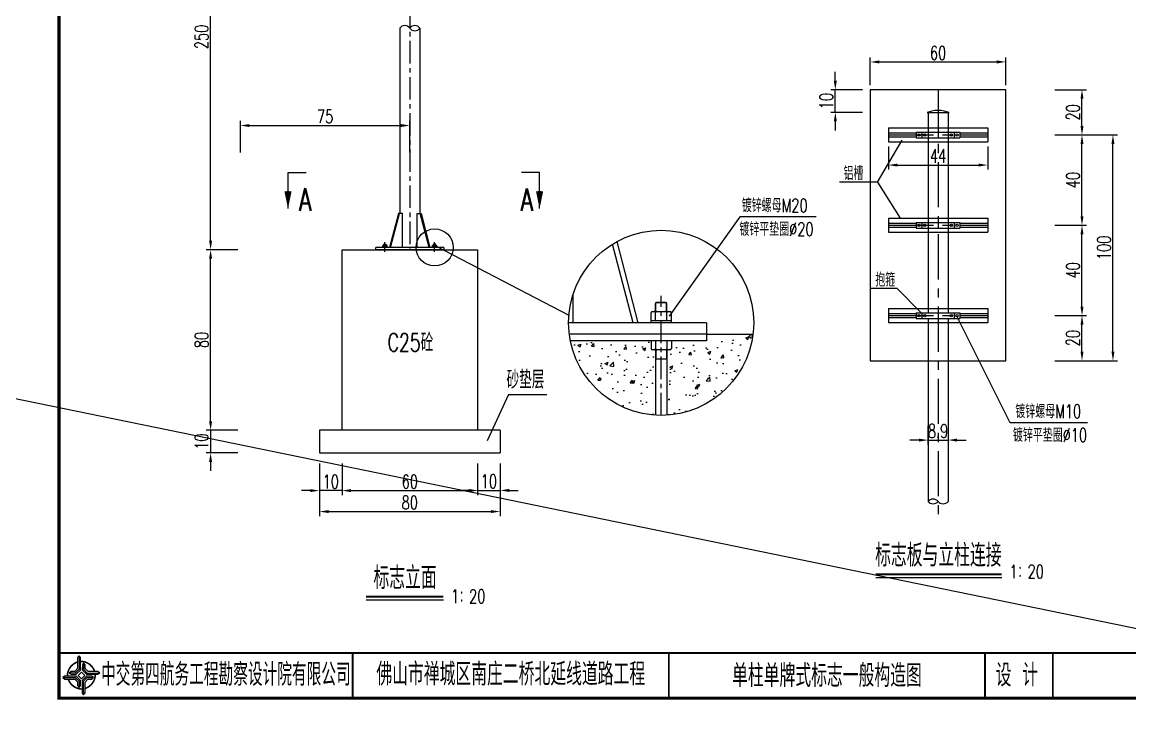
# Model space of a CAD drawing. Extents: x 3598 to 6562, y -9591 to -7828.
# Drawn here: x 5050.4 to 5295.6, y -8688.2 to -8534.6 of the extents above; entities that cross this region are included whole.
import ezdxf
from ezdxf.enums import TextEntityAlignment as Align

# ---------------------------------------------------------------- set-up
doc = ezdxf.new("R2010")
doc.units = 0
doc.header["$LTSCALE"] = 2
doc.header["$PDMODE"] = 32
doc.header["$PDSIZE"] = 0.3
doc.linetypes.add('CENTERX2', pattern=[4, 2.5, -0.5, 0.5, -0.5])
doc.layers.get('0').update_dxf_attribs({"linetype": 'CONTINUOUS'})
doc.layers.get('DEFPOINTS').update_dxf_attribs({"linetype": 'CONTINUOUS'})
for name, color, linetype in [('中线', 2, 'CENTERX2'), ('图框', 7, 'CONTINUOUS'), ('尺寸', 2, 'CONTINUOUS'), ('尺寸标注', 4, 'CONTINUOUS'), ('文字字符', 7, 'CONTINUOUS'), ('文字符号', 2, 'CONTINUOUS'), ('结构1', 1, 'CONTINUOUS'), ('结构2', 7, 'CONTINUOUS'), ('结构3', 1, 'CONTINUOUS')]:
    doc.layers.add(name, color=color, linetype=linetype)
doc.styles.get("Standard").update_dxf_attribs({"font": 'simplex1.shx', "width": 0.7, "bigfont": 'hztxt.shx'})
doc.dimstyles.new('1：20', dxfattribs={"dimtxt": 3, "dimasz": 2, "dimexe": 1, "dimexo": 1, "dimgap": 0.5, "dimtad": 1, "dimlfac": 2, "dimrnd": 0.0095, "dimdsep": 46, "dimtxsty": 'Standard', "dimcen": 0.09, "dimadec": 0, "dimazin": 0, "dimtfac": 1, "dimtix": 1, "dimtmove": 2, "dimatfit": 3, "dimfxl": 0, "dimtolj": 1, "dimtzin": 0, "dimarcsym": 0})
doc.dimstyles.new('比例1：200', dxfattribs={"dimtxt": 3, "dimasz": 2, "dimexe": 1, "dimexo": 1, "dimgap": 0.5, "dimtad": 1, "dimlfac": 2, "dimzin": 13, "dimdsep": 46, "dimtxsty": 'Standard', "dimcen": -0.09, "dimclrd": 256, "dimclre": 256, "dimclrt": 256, "dimaunit": 1, "dimadec": 0, "dimazin": 0, "dimtfac": 0.0005, "dimtix": 1, "dimtmove": 2, "dimatfit": 3, "dimfxl": 0, "dimtolj": 1, "dimtzin": 13, "dimarcsym": 0})

# ---------------------------------------------------------------- blocks, each defined once
blk = doc.blocks.new('series')
at = {"width": 0.75}
for tag, height, p in [('页码', 4, (-35, -19)), ('图名', 5, (-220, -282)), ('图号', 5, (-20, -282))]:
    blk.add_attdef(tag, text='', height=height, dxfattribs=at).set_placement(p, align=Align.MIDDLE_CENTER)
blk = doc.blocks.new('tb')
at = {"lineweight": -3}
h = blk.add_hatch(color=256, dxfattribs=at)
h.paths.add_polyline_path([(-1.23, -0.13), (-3.78, -0.14), (-4.14, -0.41), (-1.4, -0.44), (-0.56, -1.24), (-0.54, -2.62), (-0.27, -2.2), (-0.26, -1.06)])
h.paths.add_polyline_path([(0.13, -1.08), (0.14, -3.86), (0.41, -4.26), (0.44, -1.24), (1.25, -0.43), (2.66, -0.43), (2.26, -0.16), (1.07, -0.15)])
h.paths.add_polyline_path([(1.08, 0.3), (3.62, 0.3), (4.02, 0.56), (1.25, 0.57), (0.43, 1.39), (0.43, 2.8), (0.16, 2.41), (0.15, 1.24)])
h.paths.add_polyline_path([(-0.28, 1.21), (-0.28, 3.99), (-0.56, 4.39), (-0.57, 1.41), (-1.38, 0.6), (-2.74, 0.56), (-2.33, 0.3), (-1.2, 0.29)])
for p, q in [((-0.56, 4.39), (-0.57, 1.41)), ((0.43, 2.8), (0.43, 1.39)), ((-1.38, 0.6), (-2.74, 0.56)), ((-0.57, 1.41), (-1.38, 0.6)), ((0.43, 1.39), (1.25, 0.57)), ((1.25, 0.57), (4.02, 0.56)), ((-4.14, -0.41), (-1.4, -0.44)), ((-1.4, -0.44), (-0.56, -1.24)), ((-0.56, -1.24), (-0.54, -2.62)), ((0.41, -4.26), (0.44, -1.24)), ((0.44, -1.24), (1.25, -0.43)), ((1.25, -0.43), (2.66, -0.43))]:
    blk.add_line(p, q, dxfattribs=at)
at = {"lineweight": -3, "const_width": 0.35, "flags": 128}
for points in [[(-0.9, 3.02, 0.324167), (-3.16, -0.14)], [(2.88, 0.92, 0.324403), (-0.24, 3.15)], [(0.75, -2.86, 0.325418), (3.02, 0.26)], [(-2.98, -0.76, 0.322976), (0.14, -2.98)]]:
    blk.add_lwpolyline(points, format="xyb", dxfattribs=at)
at = {"lineweight": -3, "flags": 128}
for points in [[(-0.9, 3.99), (-0.9, 1.58), (-1.53, 0.91), (-2.34, 0.91), (-2.74, 0.56), (-2.33, 0.3), (-1.2, 0.29), (-0.28, 1.21), (-0.28, 3.99), (-0.56, 4.39)], [(3.62, 0.92), (1.43, 0.92), (0.77, 1.54), (0.77, 2.38), (0.43, 2.8), (0.16, 2.41), (0.15, 1.24), (1.08, 0.3), (3.62, 0.3), (4.02, 0.56)], [(-0.04, 0.77), (0.68, 0.04), (-0.04, -0.69), (-0.77, 0.05)], [(-3.73, -0.76), (-1.54, -0.76), (-0.89, -1.39), (-0.89, -2.21), (-0.54, -2.62), (-0.27, -2.2), (-0.26, -1.06), (-1.23, -0.13), (-3.78, -0.14), (-4.14, -0.41)], [(0.75, -3.85), (0.75, -1.43), (1.4, -0.78), (2.26, -0.78), (2.66, -0.43), (2.26, -0.16), (1.07, -0.15), (0.13, -1.08), (0.14, -3.86), (0.41, -4.26)]]:
    blk.add_lwpolyline(points, close=True, dxfattribs=at)
blk = doc.blocks.new('*D226')
at = {"layer": 'DEFPOINTS', "color": 0, "linetype": 'Continuous'}
for p in [(5092.07, -8585), (5121.18, -8585), (5121.18, -8625)]:
    blk.add_point(p, dxfattribs=at)
at = {"layer": '尺寸标注', "linetype": 'Continuous', "lineweight": -2}
for p, q in [((5098.07, -8585), (5091.07, -8585)), ((5092.07, -8623), (5092.07, -8587)), ((5098.07, -8625), (5091.07, -8625))]:
    blk.add_line(p, q, dxfattribs=at)
at = {"layer": '尺寸标注', "linetype": 'Continuous'}
for points in [[(5091.74, -8587), (5092.41, -8587), (5092.07, -8585)], [(5091.74, -8623), (5092.41, -8623), (5092.07, -8625)]]:
    blk.add_solid(points, dxfattribs=at)
at = {"layer": '尺寸标注', "linetype": 'Continuous', "insert": (5090.07, -8605), "char_height": 3, "attachment_point": 5, "rotation": 90}
blk.add_mtext('\\A1;80', dxfattribs=at)
blk = doc.blocks.new('*D227')
at = {"layer": 'DEFPOINTS', "color": 0, "linetype": 'Continuous'}
for p in [(5092.07, -8490.77), (5136.18, -8490.77), (5121.18, -8585)]:
    blk.add_point(p, dxfattribs=at)
at = {"layer": '尺寸标注', "linetype": 'Continuous', "lineweight": -2}
for p, q in [((5098.07, -8490.77), (5091.07, -8490.77)), ((5092.07, -8583), (5092.07, -8492.77)), ((5098.07, -8585), (5091.07, -8585))]:
    blk.add_line(p, q, dxfattribs=at)
at = {"layer": '尺寸标注', "linetype": 'Continuous'}
for points in [[(5091.74, -8492.77), (5092.41, -8492.77), (5092.07, -8490.77)], [(5091.74, -8583), (5092.41, -8583), (5092.07, -8585)]]:
    blk.add_solid(points, dxfattribs=at)
at = {"layer": '尺寸标注', "linetype": 'Continuous', "insert": (5090.07, -8537.88), "char_height": 3, "attachment_point": 5, "rotation": 90}
blk.add_mtext('\\A1;250', dxfattribs=at)
blk = doc.blocks.new('*D229')
at = {"layer": 'DEFPOINTS', "color": 0, "linetype": 'Continuous'}
for p in [(5136.18, -8557.5), (5098.68, -8570), (5136.18, -8570)]:
    blk.add_point(p, dxfattribs=at)
at = {"layer": '尺寸标注', "linetype": 'Continuous', "lineweight": -2}
for p, q in [((5098.68, -8563.5), (5098.68, -8556.5)), ((5100.68, -8557.5), (5134.18, -8557.5)), ((5136.18, -8563.5), (5136.18, -8556.5))]:
    blk.add_line(p, q, dxfattribs=at)
at = {"layer": '尺寸标注', "linetype": 'Continuous'}
for points in [[(5100.68, -8557.17), (5100.68, -8557.84), (5098.68, -8557.5)], [(5134.18, -8557.17), (5134.18, -8557.84), (5136.18, -8557.5)]]:
    blk.add_solid(points, dxfattribs=at)
at = {"layer": '尺寸标注', "linetype": 'Continuous', "insert": (5117.43, -8555.5), "char_height": 3, "attachment_point": 5}
blk.add_mtext('\\A1;75', dxfattribs=at)
blk = doc.blocks.new('*D230')
at = {"layer": 'DEFPOINTS', "color": 0, "linetype": 'Continuous'}
for p in [(5230.38, -8549.59), (5253.13, -8549.59), (5253.13, -8554.59)]:
    blk.add_point(p, dxfattribs=at)
at = {"layer": '尺寸标注', "linetype": 'Continuous', "lineweight": -2}
for p, q in [((5230.38, -8547.59), (5230.38, -8545.59)), ((5236.38, -8549.59), (5229.38, -8549.59)), ((5230.38, -8554.59), (5230.38, -8549.59)), ((5236.38, -8554.59), (5229.38, -8554.59)), ((5230.38, -8556.59), (5230.38, -8558.59))]:
    blk.add_line(p, q, dxfattribs=at)
at = {"layer": '尺寸标注', "linetype": 'Continuous'}
for points in [[(5230.05, -8547.59), (5230.72, -8547.59), (5230.38, -8549.59)], [(5230.05, -8556.59), (5230.72, -8556.59), (5230.38, -8554.59)]]:
    blk.add_solid(points, dxfattribs=at)
at = {"layer": '尺寸标注', "linetype": 'Continuous', "insert": (5228.38, -8552.09), "char_height": 3, "attachment_point": 5, "rotation": 90}
blk.add_mtext('\\A1;10', dxfattribs=at)
blk = doc.blocks.new('*D231')
at = {"layer": 'DEFPOINTS', "color": 0, "linetype": 'Continuous'}
for p in [(5253.13, -8599.59), (5284.99, -8599.59), (5253.13, -8609.59)]:
    blk.add_point(p, dxfattribs=at)
at = {"layer": '尺寸标注', "linetype": 'Continuous', "lineweight": -2}
for p, q in [((5278.99, -8599.59), (5285.99, -8599.59)), ((5284.99, -8607.59), (5284.99, -8601.59)), ((5278.99, -8609.59), (5285.99, -8609.59))]:
    blk.add_line(p, q, dxfattribs=at)
at = {"layer": '尺寸标注', "linetype": 'Continuous'}
for points in [[(5284.66, -8601.59), (5285.33, -8601.59), (5284.99, -8599.59)], [(5284.66, -8607.59), (5285.33, -8607.59), (5284.99, -8609.59)]]:
    blk.add_solid(points, dxfattribs=at)
at = {"layer": '尺寸标注', "linetype": 'Continuous', "insert": (5282.99, -8604.59), "char_height": 3, "attachment_point": 5, "rotation": 90}
blk.add_mtext('\\A1;20', dxfattribs=at)
blk = doc.blocks.new('*D232')
at = {"layer": 'DEFPOINTS', "color": 0, "linetype": 'Continuous'}
for p in [(5253.13, -8579.59), (5284.99, -8579.59), (5253.13, -8599.59)]:
    blk.add_point(p, dxfattribs=at)
at = {"layer": '尺寸标注', "linetype": 'Continuous', "lineweight": -2}
for p, q in [((5278.99, -8579.59), (5285.99, -8579.59)), ((5284.99, -8597.59), (5284.99, -8581.59)), ((5278.99, -8599.59), (5285.99, -8599.59))]:
    blk.add_line(p, q, dxfattribs=at)
at = {"layer": '尺寸标注', "linetype": 'Continuous'}
for points in [[(5284.66, -8581.59), (5285.33, -8581.59), (5284.99, -8579.59)], [(5284.66, -8597.59), (5285.33, -8597.59), (5284.99, -8599.59)]]:
    blk.add_solid(points, dxfattribs=at)
at = {"layer": '尺寸标注', "linetype": 'Continuous', "insert": (5282.99, -8589.59), "char_height": 3, "attachment_point": 5, "rotation": 90}
blk.add_mtext('\\A1;40', dxfattribs=at)
blk = doc.blocks.new('*D233')
at = {"layer": 'DEFPOINTS', "color": 0, "linetype": 'Continuous'}
for p in [(5253.13, -8559.59), (5284.99, -8559.59), (5253.13, -8579.59)]:
    blk.add_point(p, dxfattribs=at)
at = {"layer": '尺寸标注', "linetype": 'Continuous', "lineweight": -2}
for p, q in [((5278.99, -8559.59), (5285.99, -8559.59)), ((5284.99, -8577.59), (5284.99, -8561.59)), ((5278.99, -8579.59), (5285.99, -8579.59))]:
    blk.add_line(p, q, dxfattribs=at)
at = {"layer": '尺寸标注', "linetype": 'Continuous'}
for points in [[(5284.66, -8561.59), (5285.33, -8561.59), (5284.99, -8559.59)], [(5284.66, -8577.59), (5285.33, -8577.59), (5284.99, -8579.59)]]:
    blk.add_solid(points, dxfattribs=at)
at = {"layer": '尺寸标注', "linetype": 'Continuous', "insert": (5282.99, -8569.59), "char_height": 3, "attachment_point": 5, "rotation": 90}
blk.add_mtext('\\A1;40', dxfattribs=at)
blk = doc.blocks.new('*D234')
at = {"layer": 'DEFPOINTS', "color": 0, "linetype": 'Continuous'}
for p in [(5282.49, -8559.59), (5291.85, -8559.59), (5282.49, -8609.59)]:
    blk.add_point(p, dxfattribs=at)
at = {"layer": '尺寸标注', "linetype": 'Continuous', "lineweight": -2}
for p, q in [((5285.85, -8559.59), (5292.85, -8559.59)), ((5291.85, -8607.59), (5291.85, -8561.59)), ((5285.85, -8609.59), (5292.85, -8609.59))]:
    blk.add_line(p, q, dxfattribs=at)
at = {"layer": '尺寸标注', "linetype": 'Continuous'}
for points in [[(5291.51, -8561.59), (5292.18, -8561.59), (5291.85, -8559.59)], [(5291.51, -8607.59), (5292.18, -8607.59), (5291.85, -8609.59)]]:
    blk.add_solid(points, dxfattribs=at)
at = {"layer": '尺寸标注', "linetype": 'Continuous', "insert": (5289.85, -8584.59), "char_height": 3, "attachment_point": 5, "rotation": 90}
blk.add_mtext('\\A1;100', dxfattribs=at)
blk = doc.blocks.new('*D235')
at = {"layer": 'DEFPOINTS', "color": 0, "linetype": 'Continuous'}
for p in [(5250.9, -8622.98), (5255.35, -8622.98), (5255.35, -8627.16)]:
    blk.add_point(p, dxfattribs=at)
at = {"layer": '尺寸标注', "linetype": 'Continuous', "lineweight": -2}
for p, q in [((5250.9, -8623.98), (5250.9, -8628.16)), ((5255.35, -8623.98), (5255.35, -8628.16)), ((5248.9, -8627.16), (5246.9, -8627.16)), ((5250.9, -8627.16), (5255.35, -8627.16)), ((5257.35, -8627.16), (5259.35, -8627.16))]:
    blk.add_line(p, q, dxfattribs=at)
at = {"layer": '尺寸标注', "linetype": 'Continuous'}
for points in [[(5248.9, -8626.83), (5248.9, -8627.5), (5250.9, -8627.16)], [(5257.35, -8626.83), (5257.35, -8627.5), (5255.35, -8627.16)]]:
    blk.add_solid(points, dxfattribs=at)
at = {"layer": '尺寸标注', "linetype": 'Continuous', "insert": (5253.13, -8625.16), "char_height": 3, "attachment_point": 5}
blk.add_mtext('\\A1;8.9', dxfattribs=at)
blk = doc.blocks.new('*D236')
at = {"layer": 'DEFPOINTS', "color": 0, "linetype": 'Continuous'}
for p in [(5253.13, -8549.59), (5284.99, -8549.59), (5253.13, -8559.59)]:
    blk.add_point(p, dxfattribs=at)
at = {"layer": '尺寸标注', "linetype": 'Continuous', "lineweight": -2}
for p, q in [((5278.99, -8549.59), (5285.99, -8549.59)), ((5284.99, -8557.59), (5284.99, -8551.59)), ((5278.99, -8559.59), (5285.99, -8559.59))]:
    blk.add_line(p, q, dxfattribs=at)
at = {"layer": '尺寸标注', "linetype": 'Continuous'}
for points in [[(5284.66, -8551.59), (5285.33, -8551.59), (5284.99, -8549.59)], [(5284.66, -8557.59), (5285.33, -8557.59), (5284.99, -8559.59)]]:
    blk.add_solid(points, dxfattribs=at)
at = {"layer": '尺寸标注', "linetype": 'Continuous', "insert": (5282.99, -8554.59), "char_height": 3, "attachment_point": 5, "rotation": 90}
blk.add_mtext('\\A1;20', dxfattribs=at)
blk = doc.blocks.new('*D237')
at = {"layer": 'DEFPOINTS', "color": 0, "linetype": 'Continuous'}
for p in [(5268.13, -8543.42), (5238.13, -8549.59), (5268.13, -8549.59)]:
    blk.add_point(p, dxfattribs=at)
at = {"layer": '尺寸标注', "linetype": 'Continuous', "lineweight": -2}
for p, q in [((5238.13, -8548.59), (5238.13, -8542.42)), ((5240.13, -8543.42), (5266.13, -8543.42)), ((5268.13, -8548.59), (5268.13, -8542.42))]:
    blk.add_line(p, q, dxfattribs=at)
at = {"layer": '尺寸标注', "linetype": 'Continuous'}
for points in [[(5240.13, -8543.09), (5240.13, -8543.76), (5238.13, -8543.42)], [(5266.13, -8543.09), (5266.13, -8543.76), (5268.13, -8543.42)]]:
    blk.add_solid(points, dxfattribs=at)
at = {"layer": '尺寸标注', "linetype": 'Continuous', "insert": (5253.13, -8541.42), "char_height": 3, "attachment_point": 5}
blk.add_mtext('\\A1;60', dxfattribs=at)
blk = doc.blocks.new('*D238')
at = {"layer": 'DEFPOINTS', "color": 0, "linetype": 'Continuous'}
for p in [(5242.13, -8561.14), (5264.13, -8561.14), (5264.13, -8566.26)]:
    blk.add_point(p, dxfattribs=at)
at = {"layer": '尺寸标注', "linetype": 'Continuous', "lineweight": -2}
for p, q in [((5242.13, -8562.14), (5242.13, -8567.26)), ((5264.13, -8562.14), (5264.13, -8567.26)), ((5244.13, -8566.26), (5262.13, -8566.26))]:
    blk.add_line(p, q, dxfattribs=at)
at = {"layer": '尺寸标注', "linetype": 'Continuous'}
for points in [[(5244.13, -8565.93), (5244.13, -8566.59), (5242.13, -8566.26)], [(5262.13, -8565.93), (5262.13, -8566.59), (5264.13, -8566.26)]]:
    blk.add_solid(points, dxfattribs=at)
at = {"layer": '尺寸标注', "linetype": 'Continuous', "insert": (5253.13, -8564.26), "char_height": 3, "attachment_point": 5}
blk.add_mtext('\\A1;44', dxfattribs=at)
blk = doc.blocks.new('*D213')
at = {"layer": 'DEFPOINTS', "color": 0, "linetype": 'Continuous'}
for p in [(5121.18, -8625), (5151.18, -8625), (5151.18, -8638.35)]:
    blk.add_point(p, dxfattribs=at)
at = {"layer": '尺寸标注', "color": 0, "linetype": 'Continuous', "lineweight": -2}
for p, q in [((5121.18, -8632.35), (5121.18, -8639.35)), ((5151.18, -8632.35), (5151.18, -8639.35)), ((5123.18, -8638.35), (5149.18, -8638.35))]:
    blk.add_line(p, q, dxfattribs=at)
at = {"layer": '尺寸标注', "color": 0, "linetype": 'Continuous'}
for points in [[(5123.18, -8638.02), (5123.18, -8638.68), (5121.18, -8638.35)], [(5149.18, -8638.02), (5149.18, -8638.68), (5151.18, -8638.35)]]:
    blk.add_solid(points, dxfattribs=at)
at = {"layer": '尺寸标注', "color": 0, "linetype": 'Continuous', "insert": (5136.18, -8636.35), "char_height": 3, "attachment_point": 5}
blk.add_mtext('\\A1;60', dxfattribs=at)
blk = doc.blocks.new('*D214')
at = {"layer": 'DEFPOINTS', "color": 0, "linetype": 'Continuous'}
for p in [(5116.18, -8625), (5121.18, -8625), (5116.18, -8638.35)]:
    blk.add_point(p, dxfattribs=at)
at = {"layer": '尺寸标注', "color": 0, "linetype": 'Continuous', "lineweight": -2}
for p, q in [((5116.18, -8632.35), (5116.18, -8639.35)), ((5121.18, -8632.35), (5121.18, -8639.35)), ((5114.18, -8638.35), (5112.18, -8638.35)), ((5121.18, -8638.35), (5116.18, -8638.35)), ((5123.18, -8638.35), (5125.18, -8638.35))]:
    blk.add_line(p, q, dxfattribs=at)
at = {"layer": '尺寸标注', "color": 0, "linetype": 'Continuous'}
for points in [[(5114.18, -8638.02), (5114.18, -8638.68), (5116.18, -8638.35)], [(5123.18, -8638.02), (5123.18, -8638.68), (5121.18, -8638.35)]]:
    blk.add_solid(points, dxfattribs=at)
at = {"layer": '尺寸标注', "color": 0, "linetype": 'Continuous', "insert": (5118.68, -8636.35), "char_height": 3, "attachment_point": 5}
blk.add_mtext('\\A1;10', dxfattribs=at)
blk = doc.blocks.new('*D215')
at = {"layer": 'DEFPOINTS', "color": 0, "linetype": 'Continuous'}
for p in [(5151.18, -8625), (5156.18, -8625), (5156.18, -8638.31)]:
    blk.add_point(p, dxfattribs=at)
at = {"layer": '尺寸标注', "color": 0, "linetype": 'Continuous', "lineweight": -2}
for p, q in [((5151.18, -8632.31), (5151.18, -8639.31)), ((5156.18, -8632.31), (5156.18, -8639.31)), ((5149.18, -8638.31), (5147.18, -8638.31)), ((5151.18, -8638.31), (5156.18, -8638.31)), ((5158.18, -8638.31), (5160.18, -8638.31))]:
    blk.add_line(p, q, dxfattribs=at)
at = {"layer": '尺寸标注', "color": 0, "linetype": 'Continuous'}
for points in [[(5149.18, -8637.97), (5149.18, -8638.64), (5151.18, -8638.31)], [(5158.18, -8637.97), (5158.18, -8638.64), (5156.18, -8638.31)]]:
    blk.add_solid(points, dxfattribs=at)
at = {"layer": '尺寸标注', "color": 0, "linetype": 'Continuous', "insert": (5153.68, -8636.31), "char_height": 3, "attachment_point": 5}
blk.add_mtext('\\A1;10', dxfattribs=at)
blk = doc.blocks.new('*D216')
at = {"layer": 'DEFPOINTS', "color": 0, "linetype": 'Continuous'}
for p in [(5116.18, -8630), (5156.18, -8630), (5156.18, -8642.99)]:
    blk.add_point(p, dxfattribs=at)
at = {"layer": '尺寸标注', "color": 0, "linetype": 'Continuous', "lineweight": -2}
for p, q in [((5116.18, -8636.99), (5116.18, -8643.99)), ((5156.18, -8636.99), (5156.18, -8643.99)), ((5118.18, -8642.99), (5154.18, -8642.99))]:
    blk.add_line(p, q, dxfattribs=at)
at = {"layer": '尺寸标注', "color": 0, "linetype": 'Continuous'}
for points in [[(5118.18, -8642.66), (5118.18, -8643.32), (5116.18, -8642.99)], [(5154.18, -8642.66), (5154.18, -8643.32), (5156.18, -8642.99)]]:
    blk.add_solid(points, dxfattribs=at)
at = {"layer": '尺寸标注', "color": 0, "linetype": 'Continuous', "insert": (5136.18, -8640.99), "char_height": 3, "attachment_point": 5}
blk.add_mtext('\\A1;80', dxfattribs=at)
blk = doc.blocks.new('*D217')
at = {"layer": 'DEFPOINTS', "color": 0, "linetype": 'Continuous'}
for p in [(5116.18, -8625), (5092.07, -8630), (5116.18, -8630)]:
    blk.add_point(p, dxfattribs=at)
at = {"layer": '尺寸标注', "color": 0, "linetype": 'Continuous', "lineweight": -2}
for p, q in [((5092.07, -8623), (5092.07, -8621)), ((5098.07, -8625), (5091.07, -8625)), ((5092.07, -8625), (5092.07, -8630)), ((5098.07, -8630), (5091.07, -8630)), ((5092.07, -8632), (5092.07, -8634))]:
    blk.add_line(p, q, dxfattribs=at)
at = {"layer": '尺寸标注', "color": 0, "linetype": 'Continuous'}
for points in [[(5091.74, -8623), (5092.41, -8623), (5092.07, -8625)], [(5091.74, -8632), (5092.41, -8632), (5092.07, -8630)]]:
    blk.add_solid(points, dxfattribs=at)
at = {"layer": '尺寸标注', "color": 0, "linetype": 'Continuous', "insert": (5090.07, -8627.5), "char_height": 3, "attachment_point": 5, "rotation": 90}
blk.add_mtext('\\A1;10', dxfattribs=at)

msp = doc.modelspace()

# ---------------------------------------------------------------- hatches: boundary and pattern name
at = {"layer": '尺寸标注'}
h = msp.add_hatch(dxfattribs=at)
h.set_pattern_fill('AR-CONC', color=256, style=0)
h.set_pattern_definition([(50, (3348.5275, -8720.2607), (7.172602, -0.627521), [0.75, -8.25]), (355, (3348.5275, -8720.261), (-1.387513, 7.52192), [0.6, -6.6]), (100.4514, (3349.125, -8720.313), (5.785094, 6.894395), [0.637402, -7.01142]), (46.1842, (3348.5275, -8718.261), (10.67241, -1.65519), [1.125, -12.375]), (96.6356, (3349.417, -8718.399), (9.346627, 9.74118), [0.9561, -10.51713]), (351.1842, (3348.528, -8718.261), (9.34662, 9.741186), [0.9, -9.9]), (21, (3349.5275, -8718.7607), (5.96907, -4.026189), [0.75, -8.25]), (326, (3349.5275, -8718.761), (2.433153, 7.2515), [0.6, -6.6]), (71.4514, (3350.025, -8719.096), (8.402226, 3.225305), [0.637402, -7.01142]), (37.5, (3348.5275, -8720.2607), (0.1215986, 3.3289385), [0, -6.52, 0, -6.7, 0, -6.625]), (7.5, (3348.5275, -8720.2607), (2.6306954, 3.944117), [0, -3.82, 0, -6.37, 0, -2.525]), (327.5, (3346.2975, -8720.2607), (5.3382244, -0.2255487), [0, -2.5, 0, -7.8, 0, -10.35]), (317.5, (3345.2975, -8720.2607), (5.831862, 1.00105), [0, -3.25, 0, -5.18, 0, -7.35])])
h.paths.add_polyline_path([(5171.726, -8605.1847, 0.34067024), (5190.5784, -8621.6431), (5190.5784, -8607.1847), (5189.8784, -8607.1847, -0.41421356), (5189.5784, -8606.8847), (5189.5784, -8605.1847)])
h.paths.add_polyline_path([(5194.0784, -8605.1847), (5194.0784, -8606.8847, -0.41421356), (5193.7784, -8607.1847), (5193.0784, -8607.1847), (5193.0784, -8621.6431, 0.36148997), (5212.1718, -8603.6847), (5201.8284, -8603.6847), (5201.8284, -8605.1847)])

# ---------------------------------------------------------------- linework, layer by layer
for p, q in [((5130.2277, -8584.4967), (5130.2277, -8584.0967)), ((5130.4277, -8584.3967), (5130.4277, -8583.7967)), ((5130.9277, -8584.3967), (5130.9277, -8583.7967)), ((5131.1277, -8584.4967), (5131.1277, -8584.0967)), ((5141.2277, -8584.4967), (5141.2277, -8584.0967)), ((5141.4277, -8584.3967), (5141.4277, -8583.7967)), ((5141.9277, -8584.3967), (5141.9277, -8583.7967)), ((5142.1277, -8584.4967), (5142.1277, -8584.0967))]:
    msp.add_line(p, q)
at = {"layer": '中线'}
for p, q in [((5136.1777, -8490.7659), (5136.1777, -8584.9967)), ((5130.6777, -8585.4967), (5130.6777, -8583.2967)), ((5141.6777, -8585.4967), (5141.6777, -8583.2967)), ((5191.8284, -8621.6812), (5191.8284, -8595.1847))]:
    msp.add_line(p, q, dxfattribs=at)
at = {"layer": '中线', "ltscale": 2}
for p, q in [((5253.1273, -8549.5886), (5253.1273, -8645.4545)), ((5242.1273, -8559.5881), (5264.1273, -8559.5881)), ((5242.1273, -8579.5881), (5264.1273, -8579.5881)), ((5242.1273, -8599.5881), (5264.1273, -8599.5881))]:
    msp.add_line(p, q, dxfattribs=at)
at = {"layer": '图框'}
for points, const_width in [([(5438.5275, -8407.3182), (5058.5275, -8407.3182), (5058.5275, -8684.3182), (5438.5275, -8684.3182), (5438.5275, -8407.3182)], 0.7), ([(5058.5275, -8674.3182), (5438.5275, -8674.3182)], 0.4), ([(5123.5275, -8674.3182), (5123.5275, -8684.3182)], 0.4), ([(5193.5275, -8684.3182), (5193.5275, -8674.3182)], 0.4), ([(5263.5275, -8684.3182), (5263.5275, -8674.3182)], 0.4), ([(5278.5275, -8684.3182), (5278.5275, -8674.3182)], 0.4)]:
    msp.add_lwpolyline(points, dxfattribs=dict(at, const_width=const_width))
at = {"layer": '尺寸', "color": 0, "linetype": 'Continuous'}
for p, q in [((5109.2102, -8575.9111), (5109.2102, -8567.9111)), ((5109.2102, -8567.9111), (5113.2102, -8567.9111)), ((5164.9064, -8567.9111), (5160.9064, -8567.9111)), ((5164.9064, -8575.9111), (5164.9064, -8567.9111))]:
    msp.add_line(p, q, dxfattribs=at)
for points in [[(5108.8168, -8572.0431, 0.8, 0, 0), (5109.2102, -8575.9111, 0, 0, 0)], [(5109.6037, -8572.0431, 0.8, 0, 0), (5109.2102, -8575.9111, 0, 0, 0)], [(5164.513, -8572.0431, 0.8, 0, 0), (5164.9064, -8575.9111, 0, 0, 0)], [(5165.2999, -8572.0431, 0.8, 0, 0), (5164.9064, -8575.9111, 0, 0, 0)]]:
    msp.add_lwpolyline(points, format="xyseb", dxfattribs=at)
at = {"layer": '尺寸标注', "linetype": 'Continuous'}
for p, q in [((6033.3269, -8820.0782), (3658.0236, -8332.5829)), ((5158.007, -8617.0577), (5153.3342, -8627.3022)), ((5158.007, -8617.0577), (5166.5479, -8617.0577))]:
    msp.add_line(p, q, dxfattribs=at)
at = {"layer": '尺寸标注'}
for p, q in [((5136.1777, -8562.6014), (5136.1777, -8558.5058)), ((5142.035, -8584.2258), (5171.4036, -8599.4716)), ((5201.8284, -8603.6847), (5212.1718, -8603.6847))]:
    msp.add_line(p, q, dxfattribs=at)
at = {"layer": '尺寸标注', "color": 7, "linetype": 'Continuous'}
for p, q in [((5239.3313, -8657.6017), (5267.2184, -8657.6017)), ((5126.4986, -8662.5419), (5143.6056, -8662.5419))]:
    msp.add_line(p, q, dxfattribs=at)
at = {"layer": '尺寸标注', "color": 7, "linetype": 'Continuous', "const_width": 0.4}
for points in [[(5239.3313, -8656.8817), (5267.2184, -8656.8817)], [(5126.4986, -8661.8219), (5143.6056, -8661.8219)]]:
    msp.add_lwpolyline(points, dxfattribs=at)
at = {"layer": '尺寸标注'}
for centre, radius in [((5141.6777, -8584.4967), 4.0993), ((5191.8284, -8601.1847), 20.4965)]:
    msp.add_circle(centre, radius, dxfattribs=at)
at = {"layer": '文字符号'}
for p, q in [((5239.7253, -8570.0515), (5245.2148, -8560.7327)), ((5239.7253, -8570.0515), (5231.3084, -8570.0515)), ((5239.7253, -8570.0515), (5244.7545, -8578.0381)), ((5209.247, -8577.7128), (5193.6285, -8599.7264)), ((5226.1429, -8577.7128), (5209.247, -8577.7128)), ((5244.0651, -8593.6086), (5238.1273, -8593.6086)), ((5244.0651, -8593.6086), (5249.4224, -8598.9631)), ((5269.0909, -8623.3159), (5257.3273, -8599.8506)), ((5286.2172, -8623.3159), (5269.0909, -8623.3159))]:
    msp.add_line(p, q, dxfattribs=at)
at = {"layer": '结构1'}
for p, q in [((5250.9023, -8554.5886), (5250.9023, -8568.9631)), ((5250.9023, -8554.5886), (5255.3523, -8554.5886)), ((5250.9023, -8555.2131), (5250.9023, -8558.9631)), ((5255.3523, -8554.5886), (5255.3523, -8568.9631)), ((5255.3523, -8555.2131), (5255.3523, -8558.9631)), ((5250.9023, -8565.2131), (5250.9023, -8578.9631)), ((5255.3523, -8565.2131), (5255.3523, -8578.9631)), ((5250.9023, -8578.9631), (5250.9023, -8598.9631)), ((5255.3523, -8578.9631), (5255.3523, -8598.9631)), ((5250.9023, -8600.2131), (5250.9023, -8640.7481)), ((5255.3523, -8600.2131), (5255.3523, -8640.7481))]:
    msp.add_line(p, q, dxfattribs=at)
msp.add_lwpolyline([(5255.5523, -8554.5886), (5254.4864, -8554.3046, 0.11474801), (5251.7683, -8554.3046), (5250.7023, -8554.5886)], format="xyb", close=True, dxfattribs=at)
at = {"layer": '结构2'}
for p, q in [((5242.1273, -8558.0381), (5242.1273, -8561.1381)), ((5242.1273, -8558.0381), (5264.1273, -8558.0381)), ((5264.1273, -8558.0381), (5264.1273, -8561.1381)), ((5242.1273, -8559.1381), (5248.3023, -8559.1381)), ((5242.1273, -8560.0381), (5248.3023, -8560.0381)), ((5248.3023, -8558.9631), (5248.3023, -8560.2131)), ((5248.3023, -8558.9631), (5257.9523, -8558.9631)), ((5248.3023, -8560.2131), (5257.9523, -8560.2131)), ((5249.5523, -8558.9631), (5249.5523, -8560.2131)), ((5253.1273, -8558.9631), (5253.1273, -8560.2131)), ((5256.7023, -8558.9631), (5256.7023, -8560.2131)), ((5257.9523, -8558.9631), (5257.9523, -8560.2131)), ((5257.9523, -8559.1381), (5264.1273, -8559.1381)), ((5257.9523, -8560.0381), (5264.1273, -8560.0381)), ((5242.1273, -8561.1381), (5264.1273, -8561.1381)), ((5242.1273, -8578.0381), (5242.1273, -8581.1381)), ((5242.1273, -8578.0381), (5264.1273, -8578.0381)), ((5264.1273, -8578.0381), (5264.1273, -8581.1381)), ((5242.1273, -8579.1381), (5248.3023, -8579.1381)), ((5242.1273, -8580.0381), (5248.3023, -8580.0381)), ((5248.3023, -8578.9631), (5248.3023, -8580.2131)), ((5248.3023, -8578.9631), (5257.9523, -8578.9631)), ((5248.3023, -8580.2131), (5257.9523, -8580.2131)), ((5249.5523, -8578.9631), (5249.5523, -8580.2131)), ((5253.1273, -8578.9631), (5253.1273, -8580.2131)), ((5256.7023, -8578.9631), (5256.7023, -8580.2131)), ((5257.9523, -8578.9631), (5257.9523, -8580.2131)), ((5257.9523, -8579.1381), (5264.1273, -8579.1381)), ((5257.9523, -8580.0381), (5264.1273, -8580.0381)), ((5242.1273, -8581.1381), (5264.1273, -8581.1381)), ((5131.1277, -8584.0967), (5130.2277, -8584.0967)), ((5131.1277, -8584.3967), (5130.2277, -8584.3967)), ((5130.4277, -8583.7967), (5130.9277, -8583.7967)), ((5141.2277, -8584.0967), (5142.1277, -8584.0967)), ((5141.2277, -8584.3967), (5142.1277, -8584.3967)), ((5141.9277, -8583.7967), (5141.4277, -8583.7967)), ((5185.5906, -8601.1847), (5181.0677, -8583.7401)), ((5181.9894, -8583.2042), (5186.6512, -8601.1847)), ((5172.3144, -8601.1847), (5172.3144, -8594.9148)), ((5242.1273, -8598.0381), (5264.1273, -8598.0381)), ((5242.1273, -8598.0381), (5242.1273, -8601.1381)), ((5242.1273, -8599.1381), (5248.3023, -8599.1381)), ((5242.1273, -8600.0381), (5248.3023, -8600.0381)), ((5248.3023, -8598.9631), (5257.9523, -8598.9631)), ((5248.3023, -8598.9631), (5248.3023, -8600.2131)), ((5248.3023, -8600.2131), (5257.9523, -8600.2131)), ((5249.5523, -8598.9631), (5249.5523, -8600.2131)), ((5253.1273, -8598.9631), (5253.1273, -8600.2131)), ((5256.7023, -8598.9631), (5256.7023, -8600.2131)), ((5257.9523, -8598.9631), (5257.9523, -8600.2131)), ((5257.9523, -8599.1381), (5264.1273, -8599.1381)), ((5257.9523, -8600.0381), (5264.1273, -8600.0381)), ((5264.1273, -8598.0381), (5264.1273, -8601.1381)), ((5201.8284, -8601.1847), (5171.3319, -8601.1847)), ((5201.8284, -8601.1847), (5201.8284, -8605.1847)), ((5242.1273, -8601.1381), (5264.1273, -8601.1381)), ((5201.8284, -8603.6847), (5171.4849, -8603.6847)), ((5201.8284, -8605.1847), (5171.726, -8605.1847)), ((5116.1777, -8624.9967), (5116.1777, -8629.9967)), ((5156.1777, -8624.9967), (5116.1777, -8624.9967)), ((5156.1777, -8624.9967), (5156.1777, -8629.9967)), ((5116.1777, -8629.9967), (5156.1777, -8629.9967))]:
    msp.add_line(p, q, dxfattribs=at)
msp.add_lwpolyline([(5121.1777, -8584.9967), (5151.1777, -8584.9967), (5151.1777, -8624.9967), (5121.1777, -8624.9967)], close=True, dxfattribs=at)
for centre in [(5248.9273, -8559.5881), (5250.1773, -8559.5881), (5256.0773, -8559.5881), (5257.3273, -8559.5881), (5248.9273, -8579.5881), (5250.1773, -8579.5881), (5256.0773, -8579.5881), (5257.3273, -8579.5881), (5248.9273, -8599.5881), (5250.1773, -8599.5881), (5256.0773, -8599.5881), (5257.3273, -8599.5881)]:
    msp.add_circle(centre, 0.2625, dxfattribs=at)
for centre, radius, start, end in [((5135.0652, -8536.6979), 1.3436, 34.103991, 145.896009), ((5137.2902, -8536.6979), 1.3436, 34.103991, 145.896009), ((5137.2902, -8535.1912), 1.3436, 214.103991, 325.896009), ((5252.0148, -8641.7048), 1.4673, 40.69288, 139.30712), ((5252.0148, -8639.7915), 1.4673, 220.69288, 319.30712), ((5254.2398, -8639.7915), 1.4673, 220.69288, 319.30712)]:
    msp.add_arc(centre, radius, start, end, dxfattribs=at)
at = {"layer": '结构3'}
for p, q in [((5133.9527, -8535.9446), (5133.9527, -8576.9967)), ((5138.4027, -8535.9446), (5138.4027, -8576.9967)), ((5133.6577, -8576.9967), (5131.7131, -8584.4967)), ((5131.9253, -8584.4967), (5133.8698, -8576.9967)), ((5134.5805, -8576.9967), (5133.6571, -8576.9967)), ((5134.5805, -8584.4967), (5134.5805, -8576.9967)), ((5137.7749, -8576.9967), (5138.6983, -8576.9967)), ((5137.7749, -8584.4967), (5137.7749, -8576.9967)), ((5140.4301, -8584.4967), (5138.4856, -8576.9967)), ((5138.6977, -8576.9967), (5140.6423, -8584.4967)), ((5128.6777, -8584.9967), (5128.6777, -8584.4967)), ((5143.6777, -8584.4967), (5128.6777, -8584.4967)), ((5143.6777, -8584.9967), (5128.6777, -8584.9967)), ((5143.6777, -8584.9967), (5128.6777, -8584.9967)), ((5143.6777, -8584.4967), (5143.6777, -8584.9967)), ((5190.5784, -8600.6847), (5190.5784, -8596.8847)), ((5193.0516, -8596.7847), (5190.6052, -8596.7847)), ((5190.6784, -8598.6847), (5190.6784, -8596.7115)), ((5192.8784, -8596.6847), (5190.7784, -8596.6847)), ((5192.9784, -8598.6847), (5192.9784, -8596.7115)), ((5193.0784, -8600.6847), (5193.0784, -8596.8847)), ((5189.5784, -8601.1847), (5189.5784, -8598.9847)), ((5189.8784, -8598.6847), (5193.7784, -8598.6847)), ((5190.5784, -8600.6847), (5190.5784, -8599.4847)), ((5193.0784, -8600.6847), (5193.0784, -8599.4847)), ((5194.0784, -8601.1847), (5194.0784, -8598.9847)), ((5189.5784, -8600.6847), (5194.0784, -8600.6847)), ((5194.0784, -8605.1847), (5189.5784, -8605.1847)), ((5189.5784, -8605.1847), (5189.5784, -8606.8847)), ((5190.5784, -8605.1847), (5190.5784, -8621.6431)), ((5190.5784, -8605.1847), (5190.5784, -8606.3847)), ((5193.0784, -8605.1847), (5193.0784, -8621.6431)), ((5193.0784, -8605.1847), (5193.0784, -8606.3847)), ((5194.0784, -8605.1847), (5194.0784, -8606.8847)), ((5193.7784, -8607.1847), (5189.8784, -8607.1847)), ((5190.6784, -8607.1847), (5190.6784, -8609.1847)), ((5192.9784, -8607.1847), (5192.9784, -8609.1847)), ((5190.5784, -8609.1847), (5193.0784, -8609.1847))]:
    msp.add_line(p, q, dxfattribs=at)
msp.add_lwpolyline([(5238.1273, -8609.5886), (5268.1273, -8609.5876), (5268.1273, -8549.5886), (5238.1273, -8549.5886)], close=True, dxfattribs=at)
for centre, radius, start, end in [((5190.7784, -8596.8847), 0.2, 90, 180), ((5192.8784, -8596.8847), 0.2, 0, 90), ((5189.8784, -8598.9847), 0.3, 90, 180), ((5190.2784, -8598.9847), 0.3, 0, 90), ((5190.8784, -8598.9847), 0.3, 90, 180), ((5192.7784, -8598.9847), 0.3, 0, 90), ((5193.3784, -8598.9847), 0.3, 90, 180), ((5193.7784, -8598.9847), 0.3, 0, 90), ((5189.8784, -8606.8847), 0.3, 180, 270), ((5190.2784, -8606.8847), 0.3, 270, 0), ((5190.8784, -8606.8847), 0.3, 180, 270), ((5192.7784, -8606.8847), 0.3, 270, 0), ((5193.3784, -8606.8847), 0.3, 180, 270), ((5193.7784, -8606.8847), 0.3, 270, 0)]:
    msp.add_arc(centre, radius, start, end, dxfattribs=at)

# ---------------------------------------------------------------- block references
at = {"layer": '图框'}
ref = msp.add_blockref('series', (5448.5275, -8397.3182), dxfattribs=at)
ref.add_attrib('图名', '单柱单牌式标志一般构造图', dxfattribs={"layer": '0', "height": 5, "width": 0.7}).set_placement((5228.5275, -8679.3182), align=Align.MIDDLE_CENTER)
at = {"layer": '图框', "lineweight": -3}
msp.add_blockref('tb', (5063.5233, -8679.3129), dxfattribs=at)

# ---------------------------------------------------------------- texts
at = {"width": 0.7}
for p in [(5272.7457, -8656.2757), (5149.1012, -8661.7467)]:
    msp.add_text('1：20', height=3, dxfattribs=at).set_placement(p, align=Align.MIDDLE)
at = {"layer": '图框'}
for s, width, p in [('中交第四航务工程勘察设计院有限公司', 0.65, (5095.4584, -8679.0698)), ('佛山市禅城区南庄二桥北延线道路工程', 0.7, (5158.5275, -8679.0035)), ('设 计', 0.7, (5270.5722, -8679.2236))]:
    msp.add_text(s, height=5, dxfattribs=dict(at, width=width)).set_placement(p, align=Align.MIDDLE_CENTER)
at = {"layer": '尺寸', "color": 7, "linetype": 'Continuous', "width": 0.7}
for p in [(5111.6866, -8576.4064), (5160.7678, -8576.4276)]:
    msp.add_text('A', height=5, dxfattribs=at).set_placement(p)
at = {"layer": '文字字符', "color": 7, "linetype": 'Continuous', "width": 0.7}
for s, p in [('铝槽', (5234.4059, -8568.0905)), ('镀锌螺母M20', (5216.9618, -8575.2128)), ('镀锌平垫圈%%c20', (5217.3526, -8580.4545)), ('抱箍', (5241.4247, -8591.657)), ('镀锌螺母M10', (5277.5158, -8620.8159)), ('镀锌平垫圈%%c10', (5277.9066, -8626.0575))]:
    msp.add_text(s, height=3, dxfattribs=at).set_placement(p, align=Align.MIDDLE_CENTER)
at = {"layer": '文字字符', "width": 0.7}
msp.add_text('C25砼', height=4, dxfattribs=at).set_placement((5136.3218, -8605.5397), align=Align.MIDDLE_CENTER)
for s, height, p in [('砂垫层', 4, (5157.5822, -8615.7794)), ('标志板与立柱连接', 5, (5239.193, -8655.1898)), ('标志立面', 5, (5128.1281, -8660.1733))]:
    msp.add_text(s, height=height, dxfattribs=at).set_placement(p)

# ---------------------------------------------------------------- dimensions: what is measured, and where the dimension line sits
at = {"layer": '尺寸标注', "linetype": 'Continuous'}
dim = msp.add_linear_dim(base=(5092.0741, -8490.7659), p1=(5121.1777, -8584.9967), p2=(5136.1777, -8490.7659), angle=90, text='250', dimstyle='比例1：200', override={"dimtxsty": 'Standard'}, dxfattribs=at)
dim.commit()
dim.dimension.update_dxf_attribs({"geometry": '*D227', "text_midpoint": (5090.0741, -8537.8813)})
for base, p1, p2, dimstyle, picture, middle in [((5268.1273, -8543.4239), (5238.1273, -8549.5886), (5268.1273, -8549.5886), '比例1：200', '*D237', (5253.1273, -8541.4239)), ((5136.1777, -8557.5035), (5098.6777, -8569.9967), (5136.1777, -8569.9967), '比例1：200', '*D229', (5117.4277, -8555.5035)), ((5264.1273, -8566.2609), (5242.1273, -8561.1381), (5264.1273, -8561.1381), '比例1：200', '*D238', (5253.1273, -8564.2609)), ((5255.3523, -8627.1635), (5250.9023, -8622.9806), (5255.3523, -8622.9806), '比例1：200', '*D235', (5253.1273, -8625.1635)), ((5116.1777, -8638.3488), (5121.1777, -8624.9967), (5116.1777, -8624.9967), '1：20', '*D214', (5118.6777, -8636.3488)), ((5151.1777, -8638.3488), (5121.1777, -8624.9967), (5151.1777, -8624.9967), '1：20', '*D213', (5136.1777, -8636.3488)), ((5156.1777, -8638.3065), (5151.1777, -8624.9967), (5156.1777, -8624.9967), '1：20', '*D215', (5153.6777, -8636.3065)), ((5156.1777, -8642.9888), (5116.1777, -8629.9967), (5156.1777, -8629.9967), '1：20', '*D216', (5136.1777, -8640.9888))]:
    dim = msp.add_linear_dim(base=base, p1=p1, p2=p2, dimstyle=dimstyle, dxfattribs=at)
    dim.commit()
    dim.dimension.update_dxf_attribs({"geometry": picture, "text_midpoint": middle})
for base, p1, p2, dimstyle, picture, middle in [((5230.3826, -8549.5886), (5253.1273, -8554.5886), (5253.1273, -8549.5886), '比例1：200', '*D230', (5228.3826, -8552.0886)), ((5284.9919, -8549.5886), (5253.1273, -8559.5881), (5253.1273, -8549.5886), '比例1：200', '*D236', (5282.9919, -8554.5883)), ((5284.9919, -8559.5881), (5253.1273, -8579.5881), (5253.1273, -8559.5881), '比例1：200', '*D233', (5282.9919, -8569.5881)), ((5291.8466, -8559.5881), (5282.4919, -8609.5881), (5282.4919, -8559.5881), '比例1：200', '*D234', (5289.8466, -8584.5881)), ((5284.9919, -8579.5881), (5253.1273, -8599.5881), (5253.1273, -8579.5881), '比例1：200', '*D232', (5282.9919, -8589.5881)), ((5092.0741, -8584.9967), (5121.1777, -8624.9967), (5121.1777, -8584.9967), '比例1：200', '*D226', (5090.0741, -8604.9967)), ((5284.9919, -8599.5881), (5253.1273, -8609.5881), (5253.1273, -8599.5881), '比例1：200', '*D231', (5282.9919, -8604.5881)), ((5092.0741, -8629.9967), (5116.1777, -8624.9967), (5116.1777, -8629.9967), '1：20', '*D217', (5090.0741, -8627.4967))]:
    dim = msp.add_linear_dim(base=base, p1=p1, p2=p2, angle=90, dimstyle=dimstyle, dxfattribs=at)
    dim.commit()
    dim.dimension.update_dxf_attribs({"geometry": picture, "text_midpoint": middle})

doc.saveas('drawing.dxf')
